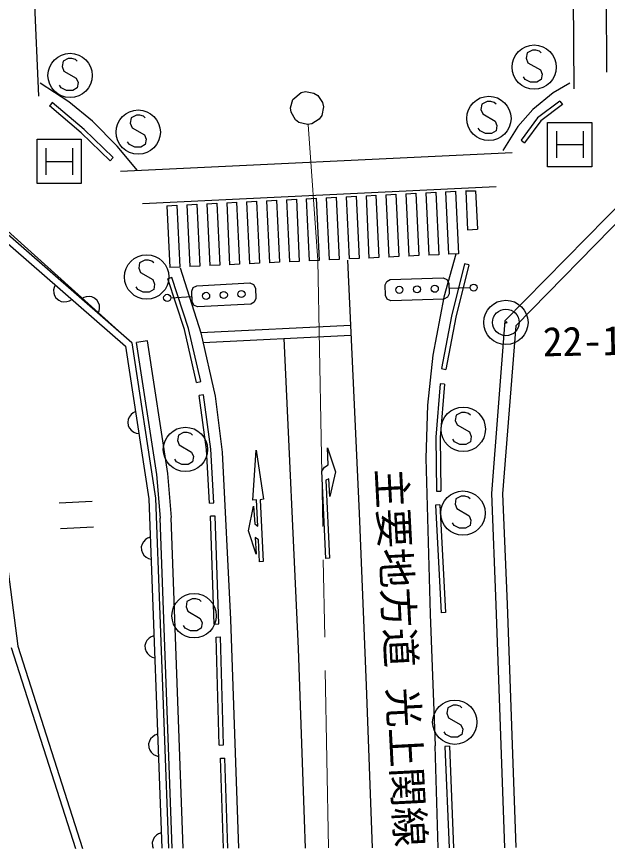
# Model space of a CAD drawing. Units: millimetres, scale not verified. Extents: x 40000 to 680000, y 20000 to 380000.
# Drawn here: x 294801 to 321477, y 242979 to 280508 of the extents above; entities that cross this region are included whole.
import ezdxf
from ezdxf.enums import TextEntityAlignment as Align

# ---------------------------------------------------------------- set-up
doc = ezdxf.new("R2010")
doc.units = ezdxf.units.MM
doc.header["$LTSCALE"] = 1000
doc.linetypes.add('CHAIN', pattern=[18.5, 12, -1.5, 3.5, -1.5])
for name, color, linetype, lineweight in [('M-BGD', 7, 'Continuous', 25), ('M-BGD-EXST', 7, 'Continuous', 25), ('M-BMK', 2, 'CHAIN', 13), ('M-BMK-SRVR', 3, 'Continuous', 25), ('M-STR-STRC', 7, 'Continuous', 25)]:
    doc.layers.add(name, color=color, linetype=linetype, lineweight=lineweight)
doc.styles.add('ＭＳ ゴシック', font='')
doc.styles.get('ＭＳ ゴシック').set_extended_font_data('MS Gothic')

msp = doc.modelspace()

# ---------------------------------------------------------------- linework, layer by layer
at = {"layer": 'M-BGD'}
for p, q in [((295808, 276926), (295024, 294232)), ((319858, 293432), (319966, 277244)), ((321447, 277999), (321377, 292888)), ((297154, 276663), (295857, 277498)), ((319781, 277498), (319024, 277069)), ((327122, 277243), (316854, 266783)), ((319024, 277069), (318118, 276323)), ((296408, 276639), (296289, 276462)), ((297855, 275417), (296408, 276639)), ((298227, 275791), (297154, 276663)), ((327396, 276808), (317338, 266563)), ((319328, 276699), (318328, 275946)), ((319328, 276699), (319448, 276540)), ((297720, 275269), (296279, 276486)), ((318118, 276323), (317436, 275555)), ((319448, 276540), (318472, 275804)), ((318328, 275946), (317578, 274934)), ((299342, 274659), (298227, 275791)), ((317436, 275555), (316749, 274469)), ((318472, 275804), (317739, 274815)), ((299020, 274005), (297720, 275269)), ((299159, 274149), (297855, 275417)), ((317578, 274934), (317739, 274815)), ((300255, 273562), (299342, 274659)), ((317176, 274356), (299498, 273527)), ((299159, 274149), (299020, 274005)), ((300000, 265788), (292484, 272549)), ((316452, 272826), (300480, 272056)), ((311478, 272469), (311927, 272491)), ((311478, 272469), (311611, 269659)), ((311927, 272491), (312061, 269680)), ((312376, 272513), (312826, 272536)), ((312376, 272513), (312510, 269702)), ((312826, 272536), (312960, 269723)), ((313275, 272558), (313725, 272580)), ((313275, 272558), (313409, 269744)), ((313725, 272580), (313859, 269766)), ((314174, 272603), (314624, 272625)), ((314174, 272603), (314308, 269787)), ((314624, 272625), (314758, 269809)), ((315073, 272647), (315529, 272655)), ((315080, 272634), (315158, 270894)), ((315529, 272655), (315608, 270914)), ((292209, 272423), (294851, 252104)), ((292245, 272146), (299720, 265634)), ((300000, 265788), (292407, 272403)), ((303388, 272067), (303837, 272089)), ((303837, 272089), (303970, 269295)), ((304286, 272111), (304736, 272134)), ((304286, 272111), (304420, 269316)), ((304736, 272134), (304869, 269338)), ((305185, 272156), (305635, 272178)), ((305185, 272156), (305319, 269359)), ((305635, 272178), (305768, 269380)), ((306084, 272201), (306534, 272223)), ((306084, 272201), (306218, 269402)), ((306534, 272223), (306667, 269423)), ((306983, 272245), (307433, 272268)), ((306983, 272245), (307117, 269445)), ((307433, 272268), (307566, 269466)), ((307882, 272290), (308331, 272312)), ((307882, 272290), (308016, 269487)), ((308331, 272312), (308465, 269509)), ((308781, 272335), (309230, 272357)), ((308781, 272335), (308915, 269530)), ((309230, 272357), (309364, 269552)), ((309680, 272379), (310129, 272402)), ((309680, 272379), (309813, 269573)), ((310129, 272402), (310263, 269595)), ((310579, 272424), (311028, 272446)), ((310579, 272424), (310712, 269616)), ((311028, 272446), (311162, 269637)), ((301590, 271978), (302039, 272000)), ((301590, 271978), (301726, 269188)), ((302039, 272000), (302172, 269209)), ((302489, 272022), (302938, 272045)), ((302489, 272022), (302622, 269230)), ((302938, 272045), (303071, 269252)), ((303388, 272067), (303521, 269273)), ((315158, 270894), (315608, 270914)), ((307566, 269466), (307117, 269445)), ((308465, 269509), (308016, 269487)), ((309364, 269552), (308915, 269530)), ((309739, 269522), (310268, 258097)), ((310263, 269595), (309813, 269573)), ((311162, 269637), (310712, 269616)), ((312061, 269680), (311611, 269659)), ((312960, 269723), (312510, 269702)), ((313859, 269766), (313409, 269744)), ((314631, 269788), (314099, 267852)), ((314758, 269809), (314308, 269787)), ((302172, 269209), (301726, 269188)), ((302184, 269180), (303121, 266242)), ((303071, 269252), (302622, 269230)), ((303970, 269295), (303521, 269273)), ((304869, 269338), (304420, 269316)), ((305768, 269380), (305319, 269359)), ((306667, 269423), (306218, 269402)), ((315021, 269356), (314434, 266994)), ((315215, 269308), (314630, 266951)), ((315215, 269308), (315021, 269356)), ((301812, 268742), (301622, 268679)), ((302569, 266439), (301812, 268742)), ((311669, 268647), (314068, 268719)), ((314068, 268719), (314230, 268644)), ((296538, 268406), (296489, 268290)), ((302376, 266385), (301622, 268679)), ((302778, 268279), (302934, 268367)), ((302934, 268367), (305330, 268490)), ((305330, 268490), (305494, 268418)), ((305494, 268418), (305582, 268262)), ((311436, 268400), (311511, 268562)), ((311451, 267920), (311436, 268400)), ((311511, 268562), (311669, 268647)), ((314230, 268644), (314315, 268487)), ((314315, 268487), (314329, 268007)), ((296489, 268290), (296469, 268175)), ((296469, 268175), (296479, 268034)), ((296479, 268034), (296515, 267923)), ((302706, 268115), (302778, 268279)), ((302731, 267636), (302706, 268115)), ((305582, 268262), (305607, 267783)), ((314329, 268007), (314254, 267845)), ((315282, 268276), (314322, 268247)), ((296515, 267923), (296579, 267814)), ((296579, 267814), (296700, 267709)), ((296700, 267709), (296816, 267660)), ((296816, 267660), (296931, 267640)), ((296931, 267640), (297072, 267649)), ((297072, 267649), (297183, 267685)), ((297183, 267685), (297292, 267750)), ((297834, 267835), (297725, 267770)), ((297945, 267871), (297834, 267835)), ((298086, 267880), (297945, 267871)), ((298201, 267860), (298086, 267880)), ((298317, 267811), (298201, 267860)), ((298438, 267706), (298317, 267811)), ((298502, 267597), (298438, 267706)), ((298538, 267486), (298502, 267597)), ((301760, 267827), (302718, 267875)), ((302819, 267480), (302731, 267636)), ((305535, 267619), (305379, 267531)), ((305607, 267783), (305535, 267619)), ((311535, 267763), (311451, 267920)), ((311698, 267688), (311535, 267763)), ((314097, 267760), (311698, 267688)), ((314099, 267852), (313602, 265239)), ((314254, 267845), (314097, 267760)), ((298479, 267114), (298528, 267230)), ((298528, 267230), (298548, 267345)), ((298548, 267345), (298538, 267486)), ((302983, 267408), (302819, 267480)), ((305379, 267531), (302983, 267408)), ((314434, 266994), (313984, 264624)), ((314630, 266951), (314180, 264587)), ((303117, 266254), (309875, 266579)), ((316854, 266783), (316239, 258988)), ((317338, 266563), (316740, 258979)), ((302928, 264004), (302376, 266385)), ((303123, 264049), (302569, 266439)), ((303121, 266242), (303768, 263379)), ((303219, 265808), (309896, 266130)), ((300000, 265788), (301070, 258778)), ((300714, 265880), (300220, 265804)), ((301133, 259841), (300220, 265804)), ((301630, 259899), (300714, 265880)), ((307527, 251998), (306881, 265985)), ((299720, 265634), (300771, 258749)), ((299720, 265634), (300771, 258749)), ((313602, 265239), (313359, 262981)), ((313984, 264624), (314180, 264587)), ((302928, 264004), (303123, 264049)), ((313926, 263941), (313725, 261528)), ((314125, 263924), (313925, 261521)), ((314125, 263924), (313926, 263941)), ((303239, 263446), (303041, 263419)), ((303376, 260975), (303041, 263419)), ((303575, 260994), (303239, 263446)), ((303575, 260994), (303239, 263446)), ((303575, 260994), (303239, 263446)), ((303768, 263379), (304080, 260860)), ((313359, 262981), (313275, 260589)), ((299840, 262332), (299819, 262208)), ((299884, 262440), (299840, 262332)), ((299968, 262554), (299884, 262440)), ((300058, 262628), (299968, 262554)), ((300170, 262686), (300058, 262628)), ((299819, 262208), (299843, 262049)), ((299843, 262049), (299900, 261937)), ((299900, 261937), (299975, 261847)), ((299975, 261847), (300089, 261763)), ((300089, 261763), (300197, 261719)), ((300197, 261719), (300321, 261698)), ((313725, 261528), (313760, 259089)), ((313925, 261521), (313960, 259092)), ((303507, 258558), (303376, 260975)), ((303706, 258568), (303575, 260994)), ((304080, 260860), (304456, 253312)), ((305474, 258694), (305617, 260943)), ((305617, 260943), (305942, 258734)), ((308874, 260290), (308836, 261055)), ((308836, 261055), (309195, 259976)), ((313275, 260589), (313471, 253549)), ((308590, 259992), (308706, 260180)), ((308706, 260180), (308874, 260290)), ((301294, 257873), (301133, 259841)), ((301793, 257903), (301630, 259899)), ((308769, 256063), (308590, 259992)), ((309195, 259976), (308939, 258860)), ((308906, 259659), (308767, 259586)), ((308767, 259586), (308936, 256074)), ((308939, 258860), (308906, 259659)), ((313760, 259089), (313960, 259092)), ((316239, 258988), (316445, 253971)), ((316740, 258979), (316945, 253991)), ((298218, 258631), (296720, 258555)), ((300771, 258749), (301354, 242985)), ((300771, 258749), (301354, 242985)), ((301070, 258778), (301655, 242985)), ((305630, 258699), (305474, 258694)), ((305690, 257514), (305630, 258699)), ((305942, 258734), (305795, 258711)), ((305795, 258711), (305928, 255917)), ((303507, 258558), (303706, 258568)), ((305272, 257306), (305500, 258419)), ((305500, 258419), (305554, 257622)), ((313913, 258476), (313713, 258466)), ((313713, 258466), (313966, 253609)), ((313913, 258476), (314166, 253619)), ((301825, 242986), (301282, 257877)), ((302325, 242987), (301781, 257895)), ((303763, 257970), (303563, 257964)), ((303725, 253101), (303563, 257964)), ((303925, 253108), (303763, 257970)), ((310268, 258097), (310587, 250323)), ((296778, 257416), (298276, 257493)), ((305554, 257622), (305690, 257514)), ((305621, 256255), (305272, 257306)), ((300467, 256711), (300431, 256589)), ((300523, 256813), (300467, 256711)), ((300619, 256916), (300523, 256813)), ((300717, 256980), (300619, 256916)), ((300835, 257025), (300717, 256980)), ((305725, 256901), (305578, 257000)), ((305578, 257000), (305621, 256255)), ((305773, 255909), (305725, 256901)), ((300431, 256589), (300437, 256429)), ((300437, 256429), (300481, 256311)), ((300481, 256311), (300545, 256213)), ((300545, 256213), (300649, 256117)), ((300649, 256117), (300751, 256061)), ((300751, 256061), (300872, 256025)), ((308936, 256074), (308769, 256063)), ((305928, 255917), (305773, 255909)), ((316445, 253971), (316836, 243010)), ((316945, 253991), (317336, 243011)), ((313471, 253549), (313704, 247611)), ((314166, 253619), (313966, 253609)), ((303725, 253101), (303925, 253108)), ((304456, 253312), (304821, 242991)), ((301000, 252575), (300881, 252531)), ((300631, 252261), (300596, 252140)), ((300687, 252364), (300631, 252261)), ((300784, 252467), (300687, 252364)), ((300881, 252531), (300784, 252467)), ((303807, 252514), (304007, 252519)), ((303807, 252514), (304007, 252519)), ((303807, 252514), (304007, 252519)), ((303944, 247638), (303807, 252514)), ((304144, 247643), (304007, 252519)), ((294557, 252039), (297458, 242979)), ((294851, 252104), (297773, 242979)), ((300596, 252140), (300601, 251980)), ((300601, 251980), (300646, 251862)), ((300646, 251862), (300710, 251764)), ((307799, 244276), (307527, 251998)), ((300710, 251764), (300813, 251668)), ((300813, 251668), (300915, 251612)), ((300915, 251612), (301037, 251576)), ((310587, 250323), (310851, 243000)), ((301046, 248082), (300948, 248018)), ((301164, 248126), (301046, 248082)), ((300796, 247812), (300760, 247691)), ((300760, 247691), (300766, 247531)), ((300852, 247915), (300796, 247812)), ((300948, 248018), (300852, 247915)), ((300766, 247531), (300810, 247413)), ((300810, 247413), (300874, 247315)), ((300874, 247315), (300978, 247219)), ((303944, 247638), (304144, 247643)), ((313840, 243005), (313704, 247611)), ((314342, 247584), (314142, 247576)), ((314142, 247576), (314327, 243006)), ((314342, 247584), (314528, 243006)), ((300978, 247219), (301080, 247162)), ((301080, 247162), (301201, 247127)), ((304008, 247042), (304207, 247049)), ((304137, 242989), (304008, 247042)), ((304337, 242990), (304207, 247049)), ((307844, 242995), (307799, 244276)), ((301113, 243569), (301016, 243465)), ((301210, 243633), (301113, 243569)), ((301329, 243677), (301210, 243633)), ((300960, 243363), (300925, 243242)), ((300925, 243242), (300931, 243082)), ((301016, 243465), (300960, 243363)), ((300931, 243082), (300967, 242984))]:
    msp.add_line(p, q, dxfattribs=at)
for centre in [(312083, 268179), (312883, 268204), (313682, 268228), (315442, 268281), (301600, 267818), (303357, 267908), (304156, 267949), (304955, 267990)]:
    msp.add_circle(centre, 160, dxfattribs=at)
at = {"layer": 'M-BGD-EXST'}
for p, q in [((317852, 278868), (317812, 278628)), ((318092, 278988), (317852, 278868)), ((318252, 278988), (318092, 278988)), ((318412, 278948), (318252, 278988)), ((318492, 278868), (318412, 278948)), ((296896, 278493), (296856, 278253)), ((297136, 278613), (296896, 278493)), ((297296, 278613), (297136, 278613)), ((297456, 278573), (297296, 278613)), ((297536, 278493), (297456, 278573)), ((317812, 278628), (317892, 278428)), ((296856, 278253), (296936, 278053)), ((317892, 278428), (318452, 278108)), ((318452, 278108), (318532, 277908)), ((296936, 278053), (297496, 277733)), ((297496, 277733), (297576, 277533)), ((317772, 277668), (317692, 277788)), ((318532, 277908), (318492, 277668)), ((296816, 277293), (296736, 277413)), ((297576, 277533), (297536, 277293)), ((318012, 277548), (317772, 277668)), ((318292, 277548), (318012, 277548)), ((318492, 277668), (318292, 277548)), ((297056, 277173), (296816, 277293)), ((297336, 277173), (297056, 277173)), ((297536, 277293), (297336, 277173)), ((316048, 276675), (315808, 276555)), ((316208, 276675), (316048, 276675)), ((316368, 276635), (316208, 276675)), ((316448, 276555), (316368, 276635)), ((315808, 276555), (315768, 276315)), ((315768, 276315), (315848, 276115)), ((299972, 275935), (299932, 275695)), ((300212, 276055), (299972, 275935)), ((300372, 276055), (300212, 276055)), ((300532, 276015), (300372, 276055)), ((300612, 275935), (300532, 276015)), ((315848, 276115), (316408, 275795)), ((299932, 275695), (300012, 275495)), ((300012, 275495), (300572, 275175)), ((315728, 275355), (315648, 275475)), ((316408, 275795), (316488, 275595)), ((316488, 275595), (316448, 275355)), ((318779, 273733), (318779, 275733)), ((318779, 275733), (320779, 275733)), ((320779, 275733), (320779, 273733)), ((300572, 275175), (300652, 274975)), ((315968, 275235), (315728, 275355)), ((316248, 275235), (315968, 275235)), ((316448, 275355), (316248, 275235)), ((319179, 275333), (319179, 274133)), ((320379, 275333), (320379, 274133)), ((295722, 272974), (295722, 274974)), ((295722, 274974), (297722, 274974)), ((297722, 274974), (297722, 272974)), ((299892, 274735), (299812, 274855)), ((300132, 274615), (299892, 274735)), ((300612, 274735), (300412, 274615)), ((300652, 274975), (300612, 274735)), ((319179, 274733), (320379, 274733)), ((296122, 274574), (296122, 273374)), ((297322, 274574), (297322, 273374)), ((300412, 274615), (300132, 274615)), ((296122, 273974), (297322, 273974)), ((320779, 273733), (318779, 273733)), ((297722, 272974), (295722, 272974)), ((300593, 269521), (300353, 269401)), ((300753, 269521), (300593, 269521)), ((300913, 269481), (300753, 269521)), ((300993, 269401), (300913, 269481)), ((300353, 269401), (300313, 269161)), ((300313, 269161), (300393, 268961)), ((300393, 268961), (300953, 268641)), ((300953, 268641), (301033, 268441)), ((301033, 268441), (300993, 268201)), ((300273, 268201), (300193, 268321)), ((300513, 268081), (300273, 268201)), ((300793, 268081), (300513, 268081)), ((300993, 268201), (300793, 268081)), ((314651, 262528), (314611, 262288)), ((314891, 262648), (314651, 262528)), ((315051, 262648), (314891, 262648)), ((315211, 262608), (315051, 262648)), ((315291, 262528), (315211, 262608)), ((314611, 262288), (314691, 262088)), ((314691, 262088), (315251, 261768)), ((302104, 261620), (302064, 261380)), ((302344, 261740), (302104, 261620)), ((302504, 261740), (302344, 261740)), ((302664, 261700), (302504, 261740)), ((302744, 261620), (302664, 261700)), ((315251, 261768), (315331, 261568)), ((302064, 261380), (302144, 261180)), ((314571, 261328), (314491, 261448)), ((314811, 261208), (314571, 261328)), ((315091, 261208), (314811, 261208)), ((315291, 261328), (315091, 261208)), ((315331, 261568), (315291, 261328)), ((302144, 261180), (302704, 260860)), ((302704, 260860), (302784, 260660)), ((302024, 260420), (301944, 260540)), ((302784, 260660), (302744, 260420)), ((302264, 260300), (302024, 260420)), ((302544, 260300), (302264, 260300)), ((302744, 260420), (302544, 260300)), ((314637, 258747), (314597, 258507)), ((314877, 258867), (314637, 258747)), ((315037, 258867), (314877, 258867)), ((315197, 258827), (315037, 258867)), ((315277, 258747), (315197, 258827)), ((314597, 258507), (314677, 258307)), ((314677, 258307), (315237, 257987)), ((315237, 257987), (315317, 257787)), ((314557, 257547), (314477, 257667)), ((314797, 257427), (314557, 257547)), ((315277, 257547), (315077, 257427)), ((315317, 257787), (315277, 257547)), ((315077, 257427), (314797, 257427)), ((302493, 254117), (302453, 253877)), ((302733, 254237), (302493, 254117)), ((302893, 254237), (302733, 254237)), ((303053, 254197), (302893, 254237)), ((303133, 254117), (303053, 254197)), ((302453, 253877), (302533, 253677)), ((302533, 253677), (303093, 253357)), ((303093, 253357), (303173, 253157)), ((302413, 252917), (302333, 253037)), ((303173, 253157), (303133, 252917)), ((302653, 252797), (302413, 252917)), ((302933, 252797), (302653, 252797)), ((303133, 252917), (302933, 252797)), ((314267, 249313), (314227, 249073)), ((314507, 249433), (314267, 249313)), ((314667, 249433), (314507, 249433)), ((314827, 249393), (314667, 249433)), ((314907, 249313), (314827, 249393)), ((314227, 249073), (314307, 248873)), ((314307, 248873), (314867, 248553)), ((314867, 248553), (314947, 248353)), ((314187, 248113), (314107, 248233)), ((314427, 247993), (314187, 248113)), ((314907, 248113), (314707, 247993)), ((314947, 248353), (314907, 248113)), ((314707, 247993), (314427, 247993))]:
    msp.add_line(p, q, dxfattribs=at)
for centre in [(318172, 278228), (297216, 277853), (316128, 275915), (300292, 275295), (300673, 268761), (314971, 261888), (302424, 260980), (314957, 258107), (302813, 253477), (314587, 248673)]:
    msp.add_circle(centre, 1000, dxfattribs=at)
at = {"layer": 'M-BMK'}
for p, q in [((307968, 275636), (308407, 269501)), ((308407, 269501), (308884, 242997))]:
    msp.add_line(p, q, dxfattribs=at)
at = {"layer": 'M-BMK-SRVR'}
msp.add_lwpolyline([(307645, 277080), (307839, 277127), (308229, 277061), (308397, 276953), (308620, 276627), (308659, 276431), (308578, 276044), (308465, 275880), (308130, 275670), (307933, 275638), (307550, 275733), (307390, 275853), (307192, 276195), (307168, 276393), (307277, 276773)], close=True, dxfattribs=at)
for radius in [1000, 600, 40]:
    msp.add_circle((316895, 266711), radius, dxfattribs=at)
at = {"layer": 'M-STR-STRC'}
for p, q in [((319328, 276699), (318328, 275946)), ((319328, 276699), (319448, 276540)), ((319448, 276540), (318472, 275804)), ((318328, 275946), (317578, 274934)), ((318472, 275804), (317739, 274815)), ((317578, 274934), (317739, 274815)), ((315021, 269356), (314434, 266994)), ((315215, 269308), (314630, 266951)), ((315215, 269308), (315021, 269356)), ((301812, 268742), (301622, 268679)), ((302569, 266439), (301812, 268742)), ((302376, 266385), (301622, 268679)), ((314434, 266994), (313984, 264624)), ((314630, 266951), (314180, 264587)), ((302928, 264004), (302376, 266385)), ((303123, 264049), (302569, 266439)), ((313984, 264624), (314180, 264587)), ((302928, 264004), (303123, 264049)), ((313926, 263941), (313725, 261528)), ((314125, 263924), (313925, 261521)), ((314125, 263924), (313926, 263941)), ((303239, 263446), (303041, 263419)), ((303376, 260975), (303041, 263419)), ((303575, 260994), (303239, 263446)), ((303575, 260994), (303239, 263446)), ((313725, 261528), (313760, 259089)), ((313925, 261521), (313960, 259092)), ((303507, 258558), (303376, 260975)), ((303706, 258568), (303575, 260994)), ((313760, 259089), (313960, 259092)), ((303507, 258558), (303706, 258568)), ((313913, 258476), (313713, 258466)), ((313713, 258466), (313966, 253609)), ((313913, 258476), (314166, 253619)), ((303763, 257970), (303563, 257964)), ((303725, 253101), (303563, 257964)), ((303925, 253108), (303763, 257970)), ((314166, 253619), (313966, 253609)), ((303725, 253101), (303925, 253108)), ((303807, 252514), (304007, 252519)), ((303807, 252514), (304007, 252519)), ((303807, 252514), (304007, 252519)), ((303944, 247638), (303807, 252514)), ((304144, 247643), (304007, 252519)), ((303944, 247638), (304144, 247643)), ((314342, 247584), (314142, 247576)), ((314142, 247576), (314327, 243006)), ((314342, 247584), (314528, 243006)), ((304008, 247042), (304207, 247049)), ((304137, 242989), (304008, 247042)), ((304337, 242990), (304207, 247049))]:
    msp.add_line(p, q, dxfattribs=at)

# ---------------------------------------------------------------- texts
at = {"layer": 'M-BGD', "style": 'ＭＳ ゴシック'}
msp.add_text('主要地方道 光上関線', height=1320, rotation=273, dxfattribs=at).set_placement((310653, 260072), align=Align.BOTTOM_LEFT)
at = {"layer": 'M-BMK-SRVR', "style": 'ＭＳ ゴシック'}
msp.add_text('22-18-0-3', height=1320, rotation=1, dxfattribs=at).set_placement((318577, 264783), align=Align.BOTTOM_LEFT)

doc.saveas('drawing.dxf')
